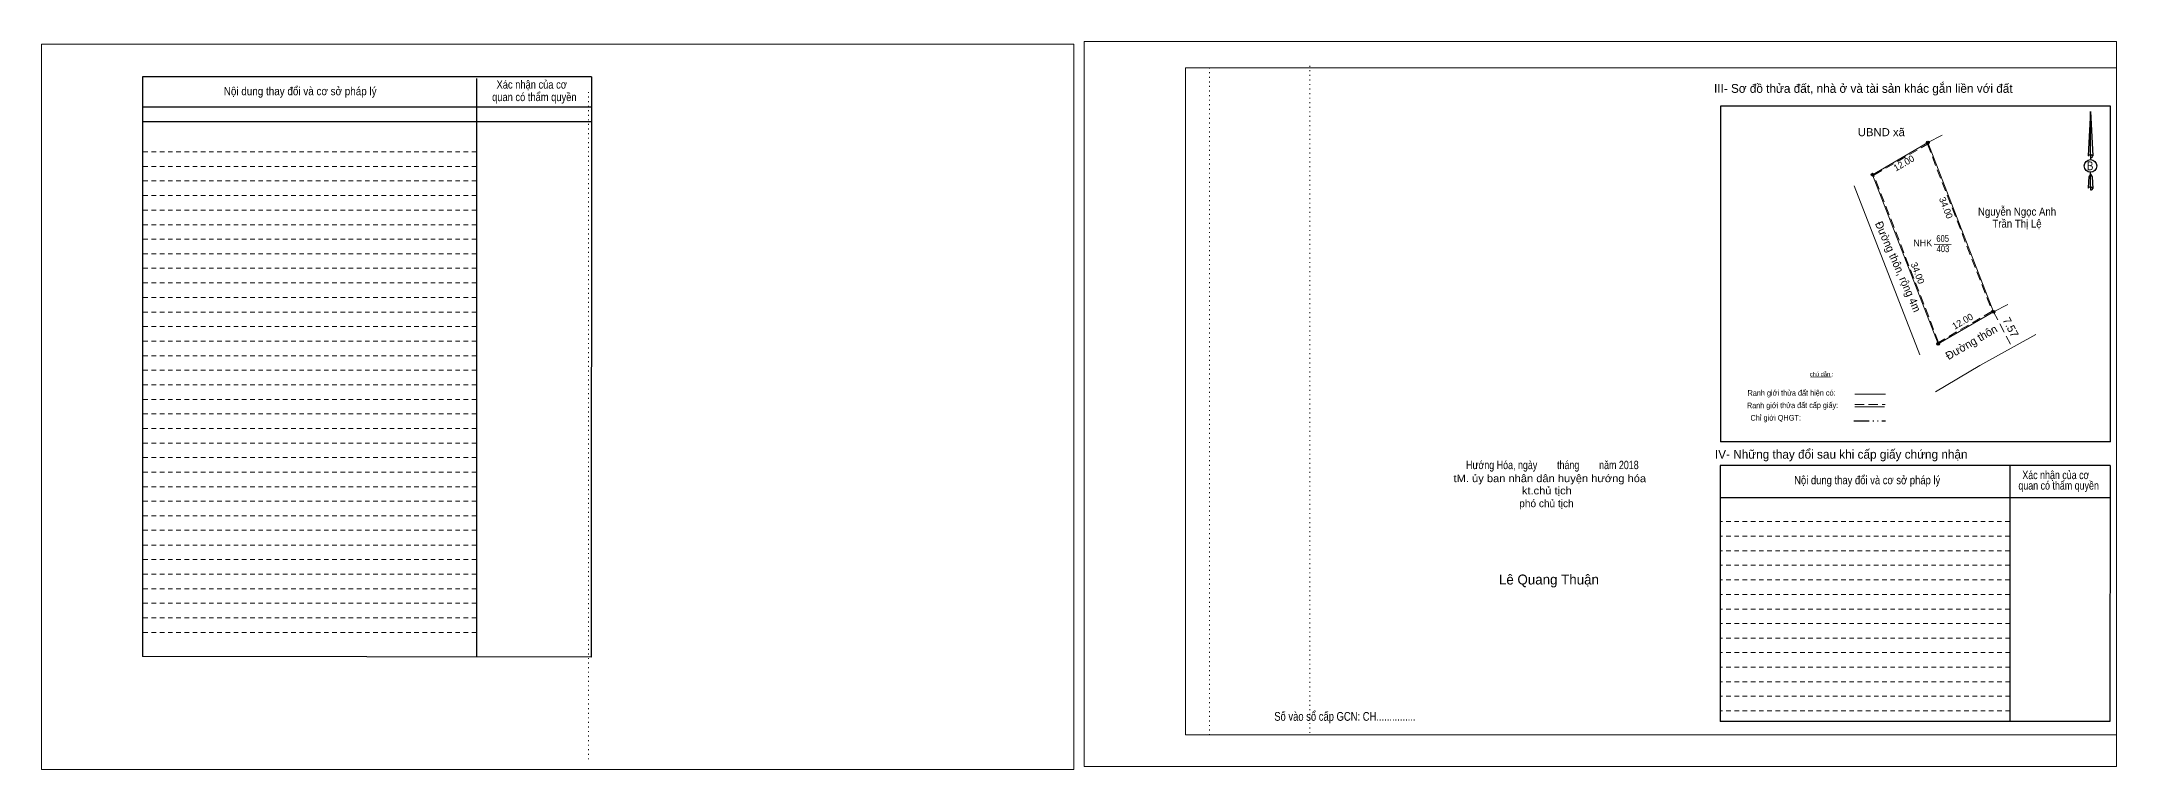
# Model space of a CAD drawing. Header units: metres. Extents: x 548150 to 548820, y 1837770 to 1837916.
# Drawn here: x 548431.2 to 548820.2, y 1837770.6 to 1837907 of the extents above; entities that cross this region are included whole.
import ezdxf
from ezdxf.enums import TextEntityAlignment as Align

# ---------------------------------------------------------------- set-up
doc = ezdxf.new("R2010")
doc.units = ezdxf.units.M
doc.header["$LTSCALE"] = 0.57
for name, pattern in [('DASH_DOUBLE_DOT', [9.2, 5, -1.2, 0.3, -1.2, 0.3, -1.2]), ('DOTTED', [1.5, 0.3, -1.2]), ('MEDIUM_DASHED', [4.5, 3, -1.5]), ('SHORT_DASHED', [2.7, 1.5, -1.2])]:
    doc.linetypes.add(name, pattern=pattern)
for name, color, linetype, lineweight in [('18', 7, 'Continuous', 25), ('28', 7, 'SHORT_DASHED', 13), ('3', 7, 'Continuous', 13), ('5', 7, 'DASH_DOUBLE_DOT', 25), ('55', 7, 'Continuous', 13), ('7', 7, 'Continuous', 13), ('8', 7, 'Continuous', 13)]:
    doc.layers.add(name, color=color, linetype=linetype, lineweight=lineweight)

msp = doc.modelspace()

# ---------------------------------------------------------------- hatches: boundary and pattern name
at = {"layer": '8'}
for points in [[(548785.1314, 1837888.03, 1), (548784.6286, 1837888.03, 1)], [(548774.7414, 1837882.02, 1), (548774.2386, 1837882.02, 1)], [(548774.7414, 1837882.02, 1), (548774.2386, 1837882.02, 1)], [(548797.4214, 1837856.33, 1), (548796.9186, 1837856.33, 1)], [(548787.0314, 1837850.32, 1), (548786.5286, 1837850.32, 1)]]:
    msp.add_hatch(color=256, dxfattribs=at).paths.add_polyline_path(points)

# ---------------------------------------------------------------- linework, layer by layer
at = {"layer": '18'}
for p, q in [((548815.34, 1837893.86), (548815.78, 1837885.53)), ((548815.34, 1837893.86), (548815.78, 1837885.53)), ((548815.34, 1837893.86), (548815.78, 1837885.53)), ((548814.98, 1837886.8), (548814.93, 1837885.54)), ((548815.34, 1837885.77), (548815.34, 1837885.47)), ((548815.34, 1837885.47), (548815.34, 1837885.24)), ((548815.34, 1837885.24), (548815.34, 1837884.9)), ((548815.34, 1837885.24), (548815.34, 1837884.9)), ((548815.34, 1837885.24), (548815.34, 1837884.9)), ((548815.78, 1837885.53), (548815.78, 1837885.54)), ((548815.34, 1837882.1), (548815.34, 1837882.46)), ((548815.34, 1837882.1), (548815.34, 1837882.46)), ((548815.34, 1837882.1), (548815.34, 1837882.46)), ((548815.34, 1837882.1), (548815.66, 1837881.64)), ((548815.34, 1837882.1), (548815.66, 1837881.64)), ((548815.34, 1837882.1), (548815.66, 1837881.64)), ((548815.66, 1837881.64), (548815.78, 1837879.46)), ((548815.66, 1837881.64), (548815.78, 1837879.46)), ((548815.66, 1837881.64), (548815.78, 1837879.46)), ((548815.34, 1837879.73), (548815.34, 1837879.42)), ((548815.34, 1837879.42), (548815.34, 1837879.17)), ((548815.78, 1837879.46), (548815.78, 1837879.47))]:
    msp.add_line(p, q, dxfattribs=at)
for points in [[(548815.34, 1837885.77), (548815.34, 1837893.86), (548814.98, 1837886.8)], [(548815.34, 1837879.73), (548815.34, 1837882.1), (548815.06, 1837881.64), (548814.98, 1837880.75), (548814.93, 1837879.47)]]:
    msp.add_lwpolyline(points, dxfattribs=at)
msp.add_ellipse((548815.3499, 1837883.6667), major_axis=(0, 1.1864), ratio=0.983453, dxfattribs=at)
for centre, start_param, end_param in [((548815.3503, 1837885.4949), 1.57079633, 3.07445202), ((548815.3503, 1837885.4949), 0.06714063, 1.57079633), ((548815.3503, 1837885.4949), 4.71238898, 6.28318531), ((548815.3503, 1837879.4396), 2.49106941, 3.07427841), ((548815.3503, 1837879.4396), 1.57079633, 2.49106941), ((548815.3503, 1837879.4396), 0.06714063, 1.57079633), ((548815.3503, 1837879.4396), 4.71238898, 6.28318531)]:
    msp.add_ellipse(centre, major_axis=(0.4277, 0), ratio=0.655448, start_param=start_param, end_param=end_param, dxfattribs=at)
at = {"layer": '28', "linetype": 'Continuous', "lineweight": 25}
for p, q in [((548534.33, 1837900.34), (548450.17, 1837900.34)), ((548512.76, 1837900.05), (548512.79, 1837791.72)), ((548534.33, 1837900.34), (548534.26, 1837791.65)), ((548534.33, 1837894.66), (548450.27, 1837894.66)), ((548534.33, 1837894.66), (548450.27, 1837894.66)), ((548534.33, 1837891.92), (548450.27, 1837891.92)), ((548819.09, 1837832), (548745.98, 1837832)), ((548800.22, 1837827.54), (548800.25, 1837779.56)), ((548819.02, 1837827.54), (548819, 1837779.56)), ((548819, 1837821.46), (548745.93, 1837821.46)), ((548534.26, 1837791.65), (548450.17, 1837791.77)), ((548819, 1837779.56), (548745.93, 1837779.56))]:
    msp.add_line(p, q, dxfattribs=at)
at = {"layer": '28'}
for p, q in [((548512.76, 1837886.32), (548450.17, 1837886.32)), ((548512.76, 1837883.57), (548450.17, 1837883.57)), ((548512.76, 1837880.87), (548450.17, 1837880.87)), ((548512.76, 1837878.1), (548450.17, 1837878.1)), ((548512.76, 1837875.39), (548450.17, 1837875.39)), ((548512.76, 1837872.65), (548450.17, 1837872.65)), ((548512.76, 1837869.93), (548450.17, 1837869.93)), ((548512.76, 1837867.2), (548450.17, 1837867.2)), ((548512.76, 1837864.48), (548450.17, 1837864.48)), ((548512.76, 1837861.74), (548450.17, 1837861.74)), ((548512.76, 1837859.03), (548450.17, 1837859.03)), ((548512.76, 1837856.28), (548450.17, 1837856.28)), ((548512.76, 1837853.58), (548450.17, 1837853.58)), ((548512.76, 1837850.86), (548450.17, 1837850.86)), ((548512.76, 1837848.11), (548450.17, 1837848.11)), ((548512.76, 1837845.41), (548450.17, 1837845.41)), ((548512.76, 1837842.65), (548450.17, 1837842.65)), ((548512.76, 1837839.93), (548450.17, 1837839.93)), ((548512.76, 1837837.19), (548450.17, 1837837.19)), ((548512.76, 1837834.47), (548450.17, 1837834.47)), ((548512.76, 1837831.73), (548450.17, 1837831.73)), ((548512.76, 1837829.01), (548450.17, 1837829.01)), ((548512.76, 1837826.28), (548450.17, 1837826.28)), ((548512.76, 1837823.55), (548450.17, 1837823.55)), ((548512.76, 1837820.85), (548450.17, 1837820.85)), ((548512.76, 1837818.09), (548450.17, 1837818.09)), ((548512.76, 1837815.4), (548450.17, 1837815.4)), ((548800.24, 1837817.04), (548745.93, 1837817.04)), ((548512.76, 1837812.64), (548450.17, 1837812.64)), ((548800.24, 1837814.31), (548745.93, 1837814.31)), ((548800.24, 1837811.57), (548745.93, 1837811.57)), ((548512.76, 1837809.93), (548450.17, 1837809.93)), ((548512.76, 1837807.19), (548450.17, 1837807.19)), ((548800.24, 1837808.86), (548745.93, 1837808.86)), ((548512.76, 1837804.44), (548450.17, 1837804.44)), ((548800.24, 1837806.12), (548745.93, 1837806.12)), ((548800.24, 1837803.39), (548745.93, 1837803.39)), ((548512.76, 1837801.73), (548450.17, 1837801.73)), ((548512.76, 1837799), (548450.17, 1837799)), ((548800.24, 1837800.64), (548745.93, 1837800.64)), ((548512.76, 1837796.26), (548450.17, 1837796.26)), ((548800.25, 1837797.93), (548745.93, 1837797.93)), ((548800.25, 1837795.22), (548745.93, 1837795.22)), ((548800.25, 1837792.49), (548745.93, 1837792.49)), ((548800.25, 1837789.76), (548745.93, 1837789.76)), ((548800.25, 1837787.02), (548745.93, 1837787.02)), ((548800.25, 1837784.31), (548745.93, 1837784.31)), ((548800.25, 1837781.58), (548745.93, 1837781.58))]:
    msp.add_line(p, q, dxfattribs=at)
at = {"layer": '28', "linetype": 'Continuous', "lineweight": 25}
for points in [[(548534.33, 1837900.34), (548450.17, 1837900.34), (548450.17, 1837791.77)], [(548819.09, 1837832), (548819.09, 1837894.83), (548745.98, 1837894.83), (548745.98, 1837832)], [(548819.02, 1837827.54), (548745.93, 1837827.54), (548745.93, 1837779.56)]]:
    msp.add_lwpolyline(points, dxfattribs=at)
at = {"layer": '3'}
for p, q in [((548645.67, 1837902.05), (548820.23, 1837902.05)), ((548645.67, 1837777.1), (548645.67, 1837902.05)), ((548820.23, 1837902.05), (548820.23, 1837776.05)), ((548645.67, 1837777.1), (548820.23, 1837777.1))]:
    msp.add_line(p, q, dxfattribs=at)
at = {"layer": '3', "linetype": 'DOTTED'}
for p, q in [((548650.19, 1837902.05), (548650.19, 1837777.1)), ((548669.03, 1837902.42), (548669.03, 1837777.46)), ((548533.78, 1837897.5), (548533.78, 1837772.56))]:
    msp.add_line(p, q, dxfattribs=at)
at = {"layer": '3'}
for points in [[(548431.24, 1837770.6), (548624.78, 1837770.6), (548624.78, 1837906.44), (548431.24, 1837906.44)], [(548431.24, 1837906.44), (548624.78, 1837906.44), (548624.78, 1837770.6), (548431.24, 1837770.6)], [(548431.24, 1837770.6), (548624.78, 1837770.6), (548624.78, 1837906.44), (548431.24, 1837906.44)], [(548626.7, 1837771.17), (548820.23, 1837771.17), (548820.23, 1837906.96), (548626.7, 1837906.96)]]:
    msp.add_lwpolyline(points, close=True, dxfattribs=at)
msp.add_lwpolyline([(548652.74, 1837902.05), (548820.23, 1837902.05), (548820.23, 1837777.1), (548652.74, 1837777.1)], dxfattribs=at)
at = {"layer": '5'}
msp.add_line((548771.02, 1837835.92), (548776.91, 1837835.92), dxfattribs=at)
at = {"layer": '55'}
for p, q in [((548771.15, 1837840.88), (548776.91, 1837840.88)), ((548771.2, 1837838.56), (548776.72, 1837838.56)), ((548771.2, 1837838.56), (548776.72, 1837838.56))]:
    msp.add_line(p, q, dxfattribs=at)
at = {"layer": '55', "linetype": 'MEDIUM_DASHED'}
msp.add_line((548771.19, 1837838.96), (548776.84, 1837838.96), dxfattribs=at)
at = {"layer": '7'}
msp.add_line((548762.92, 1837844.1), (548766.73, 1837844.16), dxfattribs=at)
at = {"layer": '8'}
for p, q in [((548784.88, 1837888.03), (548787.56, 1837889.42)), ((548783.35, 1837848.26), (548771.06, 1837879.96)), ((548786.05, 1837868.98), (548789.26, 1837868.94)), ((548797.17, 1837856.33), (548799.85, 1837857.72)), ((548794.58, 1837846.27), (548805.1, 1837852.05)), ((548786.28, 1837841.37), (548794.58, 1837846.27))]:
    msp.add_line(p, q, dxfattribs=at)
at = {"layer": '8', "linetype": 'MEDIUM_DASHED'}
msp.add_line((548797.18, 1837856.33), (548800.67, 1837849.61), dxfattribs=at)
at = {"layer": '8'}
for points in [[(548774.49, 1837882.02), (548784.88, 1837888.03), (548797.17, 1837856.33), (548786.78, 1837850.32)], [(548784.88, 1837888.03), (548797.17, 1837856.33), (548786.78, 1837850.32), (548774.49, 1837882.02)]]:
    msp.add_lwpolyline(points, close=True, dxfattribs=at)
at = {"layer": '8', "linetype": 'MEDIUM_DASHED'}
msp.add_lwpolyline([(548774.74, 1837881.93), (548784.78, 1837887.74), (548796.92, 1837856.42), (548786.88, 1837850.61)], close=True, dxfattribs=at)
at = {"layer": '8', "lineweight": 25}
for centre in [(548784.88, 1837888.03), (548774.49, 1837882.02), (548774.49, 1837882.02), (548797.17, 1837856.33), (548786.78, 1837850.32)]:
    msp.add_circle(centre, 0.2514, dxfattribs=at)

# ---------------------------------------------------------------- texts
at = {"layer": '18'}
for s, height, width, p in [('B', 1.629, 0.85, (548815.285, 1837882.86)), ('Hướng Hóa, ngày        tháng        năm 2018', 1.56, 0.8, (548714.48, 1837826.86)), ('tM. ủy ban nhân dân huyện hướng hóa', 1.415, 1.1, (548714, 1837824.42)), ('kt.chủ tịch', 1.415, 1.1, (548713.44, 1837822.13)), ('Số vào sổ cấp GCN: CH...............', 1.65, 0.8, (548675.585, 1837779.72))]:
    msp.add_text(s, height=height, dxfattribs=dict(at, width=width)).set_placement(p, align=Align.CENTER)
for s, height, p in [('phó chủ tịch', 1.415, (548713.365, 1837819.73)), ('Lê Quang Thuận', 1.867, (548713.83, 1837805.25))]:
    msp.add_text(s, height=height, dxfattribs=at).set_placement(p, align=Align.CENTER)
at = {"layer": '28'}
for s, height, width, p in [('Nội dung thay đổi và cơ sở pháp lý', 1.537, 0.9, (548479.735, 1837896.9)), ('Nội dung thay đổi và cơ sở pháp lý', 1.537, 0.9, (548479.735, 1837896.9)), (' quan có thẩm quyền', 1.537, 0.85, (548523.385, 1837895.8)), (' quan có thẩm quyền', 1.537, 0.85, (548523.385, 1837895.8)), ('Xác nhận của cơ', 1.537, 0.85, (548523.14, 1837898.14)), ('Xác nhận của cơ', 1.537, 0.85, (548523.14, 1837898.14)), ('Xác nhận của cơ', 1.556, 0.8, (548808.86, 1837824.99)), ('Nội dung thay đổi và cơ sở pháp lý', 1.556, 0.85, (548773.495, 1837824.03)), (' quan có thẩm quyền', 1.556, 0.8, (548809.15, 1837823.02))]:
    msp.add_text(s, height=height, dxfattribs=dict(at, width=width)).set_placement(p, align=Align.CENTER)
for s, p in [('III- Sơ đồ thửa đất, nhà ở và tài sản khác gắn liền với đất', (548772.765, 1837897.35)), ('IV- Những thay đổi sau khi cấp giấy chứng nhận', (548768.63, 1837828.82))]:
    msp.add_text(s, height=1.65, dxfattribs=at).set_placement(p, align=Align.CENTER)
at = {"layer": '55'}
for s, height, width, p in [('Ranh giới thửa đất hiện có:', 1.065, 0.8, (548759.3187, 1837840.6065)), ('Ranh giới thửa đất cấp giấy:', 1.06, 0.8, (548759.5037, 1837838.2871)), ('Chỉ giới QHGT:', 1.06, 0.85, (548756.3437, 1837835.9498))]:
    msp.add_text(s, height=height, rotation=0.135, dxfattribs=dict(at, width=width)).set_placement(p, align=Align.CENTER)
at = {"layer": '7'}
msp.add_text('chú dẫn :', height=0.7841, rotation=359.974, dxfattribs=at).set_placement((548764.9448, 1837844.2589), align=Align.CENTER)
at = {"layer": '8'}
for s, height, width, p in [('UBND xã', 1.508, 1.05, (548776.145, 1837889.23)), ('Nguyễn Ngọc Anh', 1.5, 0.9, (548801.59, 1837874.35)), ('Trần Thị Lệ', 1.5, 0.9, (548801.575, 1837872.1)), ('605', 1.25, 0.85, (548787.645, 1837869.45)), ('403', 1.25, 0.85, (548787.695, 1837867.51))]:
    msp.add_text(s, height=height, dxfattribs=dict(at, width=width)).set_placement(p, align=Align.CENTER)
for s, rotation, p in [('12.00', 30.047, (548780.6821, 1837883.6387)), ('34.00', 291.191, (548787.684, 1837875.5909)), ('34.00', 291.191, (548782.374, 1837863.3609)), ('12.00', 30.047, (548791.6921, 1837853.9987))]:
    msp.add_text(s, height=1.25, rotation=rotation, dxfattribs=at).set_placement(p, align=Align.CENTER)
at = {"layer": '8', "width": 0.95}
msp.add_text('Đường thôn, rộng 4m', height=1.5, rotation=293.639, dxfattribs=at).set_placement((548778.5923, 1837864.4857), align=Align.CENTER)
at = {"layer": '8'}
msp.add_text('NHK', height=1.25, dxfattribs=at).set_placement((548783.905, 1837868.62), align=Align.CENTER)
for s, rotation, p in [('Đường thôn', 30.047, (548788.73, 1837847.27)), ('7.57', 297.441, (548798.82, 1837854.81))]:
    msp.add_text(s, height=1.5, rotation=rotation, dxfattribs=at).set_placement(p)

doc.saveas('drawing.dxf')
